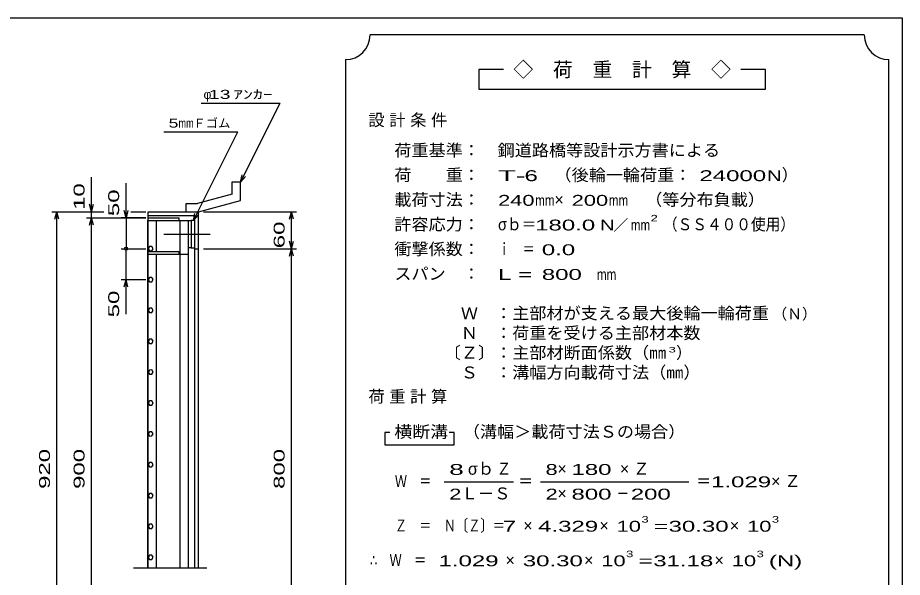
# Model space of a CAD drawing. Units: millimetres, scale not verified. Extents: x -1456 to 1385, y -1026 to 843.
# Drawn here: x -47 to 1385, y -64 to 843 of the extents above; entities that cross this region are included whole.
import ezdxf
from ezdxf.enums import TextEntityAlignment as Align

# ---------------------------------------------------------------- set-up
doc = ezdxf.new("R2010")
doc.units = ezdxf.units.MM
doc.header["$LTSCALE"] = 8
doc.linetypes.add('CHAIN', pattern=[18.5, 12, -1.5, 3.5, -1.5])
for name, color, linetype, lineweight in [('0_2', 150, 'Continuous', 25), ('16', 3, 'Continuous', 25), ('19', 6, 'Continuous', 25), ('22', 4, 'Continuous', 25), ('24', 2, 'Continuous', 25)]:
    doc.layers.add(name, color=color, linetype=linetype, lineweight=lineweight)
doc.styles.add('ベクトル', font='')
doc.styles.get('ベクトル').set_extended_font_data('ベクトル')

msp = doc.modelspace()

# ---------------------------------------------------------------- linework, layer by layer
at = {"layer": '0_2'}
for p, q in [((-1383.2, 842.8), (1384.8, 842.8)), ((1384.8, 842.8), (1384.8, -917.2))]:
    msp.add_line(p, q, dxfattribs=at)
at = {"layer": '16'}
for p, q in [((164, 518.5), (214, 518.5)), ((164, 514), (164, 518.5)), ((214, 514), (214, 518.5)), ((163.3, -48.5), (163.3, 514)), ((163.3, 514), (164, 514)), ((164, 514), (214, 514)), ((164, -48.5), (164, 514)), ((164, 514), (229, 514)), ((177.5, 464), (177.5, 514)), ((215.5, -48.5), (215.5, 514)), ((229, -48.5), (229, 514)), ((229, 514), (233.5, 514)), ((233.5, 514), (233.5, 470)), ((239.5, 514), (233.5, 514)), ((239.5, 470), (239.5, 514)), ((165.976, 471.95), (164, 468.472)), ((164, 468.472), (166.024, 465.022)), ((164, 459.5), (164, 464)), ((164, 464), (214, 464)), ((164, 459.5), (229, 459.5)), ((169.976, 471.978), (165.976, 471.95)), ((166.024, 465.022), (170.024, 465.05)), ((172, 468.5), (169.976, 471.978)), ((170.024, 465.05), (172, 468.528)), ((177.5, -48.5), (177.5, 459.5)), ((214, 459.5), (214, 464)), ((233.5, 470), (229, 470)), ((233.5, 470), (239.5, 470)), ((165.976, 421.95), (164, 418.472)), ((164, 418.472), (166.024, 415.022)), ((169.976, 421.978), (165.976, 421.95)), ((172, 418.5), (169.976, 421.978)), ((170.024, 415.05), (172, 418.528)), ((166.024, 415.022), (170.024, 415.05)), ((165.976, 371.95), (164, 368.472)), ((164, 368.472), (166.024, 365.022)), ((169.976, 371.978), (165.976, 371.95)), ((166.024, 365.022), (170.024, 365.05)), ((172, 368.5), (169.976, 371.978)), ((170.024, 365.05), (172, 368.528)), ((165.976, 321.95), (164, 318.472)), ((164, 318.472), (166.024, 315.022)), ((169.976, 321.978), (165.976, 321.95)), ((172, 318.5), (169.976, 321.978)), ((170.024, 315.05), (172, 318.528)), ((166.024, 315.022), (170.024, 315.05)), ((165.976, 271.95), (164, 268.472)), ((164, 268.472), (166.024, 265.022)), ((169.976, 271.978), (165.976, 271.95)), ((166.024, 265.022), (170.024, 265.05)), ((172, 268.5), (169.976, 271.978)), ((170.024, 265.05), (172, 268.528)), ((165.976, 221.95), (164, 218.472)), ((164, 218.472), (166.024, 215.022)), ((169.976, 221.978), (165.976, 221.95)), ((166.024, 215.022), (170.024, 215.05)), ((172, 218.5), (169.976, 221.978)), ((170.024, 215.05), (172, 218.528)), ((165.976, 171.95), (164, 168.472)), ((169.976, 171.978), (165.976, 171.95)), ((172, 168.5), (169.976, 171.978)), ((164, 168.472), (166.024, 165.022)), ((166.024, 165.022), (170.024, 165.05)), ((170.024, 165.05), (172, 168.528)), ((165.976, 121.95), (164, 118.472)), ((164, 118.472), (166.024, 115.022)), ((169.976, 121.978), (165.976, 121.95)), ((166.024, 115.022), (170.024, 115.05)), ((172, 118.5), (169.976, 121.978)), ((170.024, 115.05), (172, 118.528)), ((165.976, 71.95), (164, 68.472)), ((169.976, 71.978), (165.976, 71.95)), ((172, 68.5), (169.976, 71.978)), ((164, 68.472), (166.024, 65.022)), ((166.024, 65.022), (170.024, 65.05)), ((170.024, 65.05), (172, 68.528)), ((165.976, 21.95), (164, 18.472)), ((164, 18.472), (166.024, 15.022)), ((169.976, 21.978), (165.976, 21.95)), ((166.024, 15.022), (170.024, 15.05)), ((172, 18.5), (169.976, 21.978)), ((170.024, 15.05), (172, 18.528)), ((165.976, -28.05), (164, -31.528)), ((169.976, -28.022), (165.976, -28.05)), ((172, -31.5), (169.976, -28.022)), ((164, -31.528), (166.024, -34.978)), ((166.024, -34.978), (170.024, -34.95)), ((170.024, -34.95), (172, -31.472)), ((140, -48.5), (259, -48.5))]:
    msp.add_line(p, q, dxfattribs=at)
at = {"layer": '16', "linetype": 'CHAIN'}
msp.add_line((189.4, 492), (264.4, 492), dxfattribs=at)
at = {"layer": '19'}
for p, q in [((300.11, 576.62), (313.11, 576.62)), ((300.11, 556.6), (300.11, 576.62)), ((313.11, 546.62), (313.11, 576.62)), ((300.11, 556.6), (243.78, 541.51)), ((245.5, 528.5), (313.11, 546.62)), ((225.49, 541.51), (243.78, 541.51)), ((225.49, 528.51), (225.49, 541.51)), ((164, 518.5), (164, 528.5)), ((164, 528.5), (245.5, 528.5)), ((164, 522.5), (239.5, 522.5)), ((225.5, 528.5), (245.5, 528.5)), ((239.5, -48.5), (239.5, 522.5)), ((245.5, -48.5), (245.5, 528.5)), ((239.5, 468.5), (245.5, 468.5))]:
    msp.add_line(p, q, dxfattribs=at)
at = {"layer": '22'}
for p, q in [((249.5, 704.5), (377.5, 704.5)), ((313.5, 576.5), (377.5, 704.5)), ((189, 658), (309, 658)), ((237, 514), (309, 658)), ((313.5, 576.5), (315.9, 588.18)), ((72, 528.5), (72, 584.5)), ((128, 518.5), (128, 574.5)), ((313.5, 576.5), (321.5, 585.3)), ((72, 528.5), (68.8, 540.5)), ((72, 528.5), (75.2, 540.5)), ((128, 518.5), (124.8, 530.5)), ((131.2, 530.5), (128, 518.5)), ((8, 528.5), (92, 528.5)), ((12.8, 516.5), (16, 528.5)), ((19.2, 516.5), (16, 528.5)), ((16, -291.5), (16, 528.5)), ((64, 528.5), (92, 528.5)), ((64, 518.5), (160, 518.5)), ((68.8, 506.5), (72, 518.5)), ((72, 518.5), (72, 528.5)), ((75.2, 506.5), (72, 518.5)), ((72, -281.5), (72, 518.5)), ((160, 518.5), (120, 518.5)), ((128, 518.5), (128, 468.5)), ((136, 528.5), (160, 528.5)), ((136, 528.5), (160, 528.5)), ((237, 514), (239.4, 525.68)), ((237, 514), (245, 522.8)), ((253.5, 528.5), (403.9, 528.5)), ((392.7, 516.5), (395.9, 528.5)), ((399.1, 516.5), (395.9, 528.5)), ((395.9, 468.5), (395.9, 528.5)), ((395.9, 468.5), (392.7, 480.5)), ((395.9, 468.5), (399.1, 480.5)), ((120, 468.5), (160, 468.5)), ((128, 418.5), (128, 468.5)), ((253.5, 468.5), (403.9, 468.5)), ((392.7, 456.5), (395.9, 468.5)), ((399.1, 456.5), (395.9, 468.5)), ((395.9, -231.5), (395.9, 468.5)), ((120, 418.5), (160, 418.5)), ((124.8, 406.5), (128, 418.5)), ((131.2, 406.5), (128, 418.5)), ((128, 362.5), (128, 418.5))]:
    msp.add_line(p, q, dxfattribs=at)
msp.add_circle((128, 468.5), 2.4, dxfattribs=at)
at = {"layer": '24', "color": 4}
for p, q in [((1323.2, 814.8), (523.2, 814.8)), ((483.2, 774.8), (483.2, -465.2)), ((1363.2, -465.2), (1363.2, 774.8)), ((739.2, 758.8), (699.2, 758.8)), ((699.2, 758.8), (699.2, 726.8)), ((1163.2, 758.8), (1123.2, 758.8)), ((1163.2, 726.8), (1163.2, 758.8)), ((699.2, 726.8), (1163.2, 726.8)), ((555.2, 170.8), (547.2, 170.8)), ((547.2, 170.8), (547.2, 150.8)), ((659.2, 170.8), (651.2, 170.8)), ((659.2, 150.8), (659.2, 170.8)), ((547.2, 150.8), (659.2, 150.8)), ((643.2, 90.8), (755.2, 90.8)), ((799.2, 90.8), (1039.2, 90.8))]:
    msp.add_line(p, q, dxfattribs=at)
for centre, start, end in [((483.2, 814.8), 270, 0), ((1363.2, 814.8), 180, 270)]:
    msp.add_arc(centre, 40, start, end, dxfattribs=at)

# ---------------------------------------------------------------- texts
at = {"layer": '22', "color": 2, "style": 'ベクトル'}
for s, p in [('φ', (253.5, 718.5)), ('Ｆゴム', (237, 672))]:
    msp.add_text(s, height=14.66, dxfattribs=at).set_placement(p, align=Align.MIDDLE_LEFT)
for s, width, p in [(' 13 ', 1.6, (253.5, 718.5)), ('ｱﾝｶｰ', 1.6, (301.5, 718.5)), ('5', 1.45, (197, 672)), ('mm', 0.75, (213, 672))]:
    msp.add_text(s, height=14.66, dxfattribs=dict(at, width=width)).set_placement(p, align=Align.MIDDLE_LEFT)
at = {"layer": '22', "color": 2, "style": 'ベクトル', "width": 1.65}
for s, p in [(' 10 ', (52, 520.5)), (' 50 ', (108, 510.5)), (' 60 ', (375.9, 458.5)), (' 50 ', (108, 346.5)), (' 920 ', (-4, 68.5)), (' 900 ', (52, 68.5)), (' 800 ', (375.9, 68.5))]:
    msp.add_text(s, height=17.6, rotation=90, dxfattribs=at).set_placement(p, align=Align.MIDDLE_LEFT)
at = {"layer": '24', "style": 'ベクトル'}
for s, height, p in [('◇\u3000荷\u3000重\u3000計\u3000算\u3000◇', 23.46, (755.2, 758.8)), ('）', 19.35, (1189.6, 588)), ('×', 19.35, (821.6, 548)), ('／', 17.6, (917.2, 506.8)), ('（Ｎ）', 17.6, (1174.4, 362.8)), ('）', 19.35, (1018.4, 300)), ('σｂ', 19.35, (681.6, 112)), ('×', 19.35, (826.4, 112)), ('Ｌ－Ｓ', 19.35, (671.2, 72)), ('×', 19.35, (826.4, 72)), ('×', 19.35, (771.2, 20)), ('×', 19.35, (894.4, 20)), ('×', 19.35, (1105.6, 20)), ('×', 19.35, (742.4, -36)), ('×', 19.35, (869.6, -36)), ('×', 19.35, (1080.8, -36))]:
    msp.add_text(s, height=height, dxfattribs=at).set_placement(p, align=Align.MIDDLE_LEFT)
for s, height, width, p in [('荷重基準：\u3000', 19.35, 1.05, (562.4, 628)), ('鋼道路橋等設計示方書による', 19.35, 1.05, (729.6, 628)), ('荷\u3000\u3000重：\u3000', 19.35, 1.05, (562.4, 588)), ('T-', 17.6, 2, (730.4, 586.8)), (' 6 ', 17.6, 1.65, (762.4, 586.8)), ('（後輪一輪荷重：', 19.35, 1.05, (821.6, 588)), (' 24000', 17.6, 1.65, (1045.6, 586.8)), ('N', 17.6, 1.4, (1165.6, 586.8)), ('載荷寸法：\u3000', 19.35, 1.05, (562.4, 548)), ('\u3000（等分布負載）', 19.35, 1.05, (940.8, 548)), ('240', 17.6, 1.5, (730.4, 546.8)), ('mm', 17.6, 0.8, (790.4, 546.8)), ('200', 17.6, 1.5, (849.6, 546.8)), ('mm', 17.6, 0.8, (909.6, 546.8)), ('許容応力：\u3000', 19.35, 1.05, (562.4, 508)), ('σｂ＝', 19.35, 0.9, (730.4, 508)), ('180.0', 17.6, 1.65, (790.4, 506.8)), ('N', 17.6, 1.4, (895.2, 506.8)), ('2', 10.56, 1.5, (977.2, 518)), ('（ＳＳ４００使用）', 19.35, 0.9, (997.2, 508)), ('mm', 17.6, 0.8, (945.2, 506.8)), ('衝撃係数：\u3000', 19.35, 1.05, (562.4, 468)), ('ｉ\u3000＝', 19.35, 0.75, (730.4, 468)), (' 0.0', 17.6, 1.65, (790.4, 466.8)), ('スパン\u3000：\u3000', 19.35, 1.05, (562.4, 428)), ('L =', 17.6, 1.65, (730.4, 426.8)), (' 800 ', 17.6, 1.65, (790.4, 426.8)), ('mm', 17.6, 0.8, (890.4, 426.8)), ('\u3000Ｗ\u3000：主部材が支える最大後輪一輪荷重', 19.35, 1.05, (642.4, 364)), ('\u3000Ｎ\u3000：荷重を受ける主部材本数', 19.35, 1.05, (642.4, 332)), ('〔Ｚ〕：主部材断面係数（㎜', 19.35, 1.05, (642.4, 300)), ('3', 8.798, 1.8, (1006.4, 304.8)), ('\u3000Ｓ\u3000：溝幅方向載荷寸法（㎜）', 19.35, 1.05, (642.4, 268)), ('横断溝', 19.35, 1.1, (562.4, 172)), ('\u3000（溝幅＞載荷寸法Ｓの場合）', 19.35, 1.05, (645.6, 172)), ('8', 17.6, 1.8, (651.2, 110.8)), ('Ｚ', 19.35, 0.9, (728, 112)), ('8', 17.6, 1.5, (807.2, 110.8)), (' 180 ', 17.6, 1.65, (838.4, 110.8)), ('Ｗ\u3000＝', 19.35, 0.75, (563.2, 92)), ('＝', 19.35, 0.9, (763.2, 92)), ('＝', 19.35, 0.9, (1051.2, 92)), ('1.029', 17.6, 1.65, (1075.2, 90.8)), ('2', 17.6, 1.5, (651.2, 70.8)), ('2', 17.6, 1.5, (807.2, 70.8)), (' 800 ', 17.6, 1.65, (838.4, 70.8)), ('－', 19.35, 0.75, (922.4, 72)), (' 200 ', 17.6, 1.65, (934.4, 70.8)), ('Ｚ\u3000＝\u3000Ｎ〔Ｚ〕＝', 19.35, 0.75, (563.2, 20)), ('3', 10.56, 1.5, (962.4, 30)), ('3', 10.56, 1.5, (1173.6, 30)), (' 7 ', 17.6, 1.65, (727.2, 18.8)), ('4.329', 17.6, 1.65, (795.2, 18.8)), ('10', 17.6, 1.5, (922.4, 18.8)), ('=', 17.6, 1.7, (982.4, 18.8)), ('30.30', 17.6, 1.65, (1006.4, 18.8)), ('10', 17.6, 1.5, (1133.6, 18.8)), ('∴\u3000Ｗ\u3000＝', 19.35, 0.75, (523.2, -36)), (' 1.029', 17.6, 1.65, (623.2, -37.2)), ('30.30', 17.6, 1.65, (770.4, -37.2)), ('10', 17.6, 1.5, (897.6, -37.2)), ('3', 10.56, 1.5, (937.6, -26)), ('31.18', 17.6, 1.65, (981.6, -37.2)), ('10', 17.6, 1.5, (1108.8, -37.2)), ('3', 10.56, 1.5, (1148.8, -26)), ('(N)', 17.6, 1.65, (1168.8, -37.2)), ('=', 17.6, 1.7, (957.6, -37.2))]:
    msp.add_text(s, height=height, dxfattribs=dict(at, width=width)).set_placement(p, align=Align.MIDDLE_LEFT)
at = {"layer": '24', "char_height": 19.35, "attachment_point": 4, "style": 'ベクトル'}
for s, insert in [('\\T1.28;設計条件', (520.4, 676)), ('\\T1.28;荷重計算', (520.4, 228)), ('\\T1.42;×Ｚ', (927.6, 112)), ('\\T1.42;×Ｚ', (1172.4, 92))]:
    msp.add_mtext(s, dxfattribs=dict(at, insert=insert))

doc.saveas('drawing.dxf')
